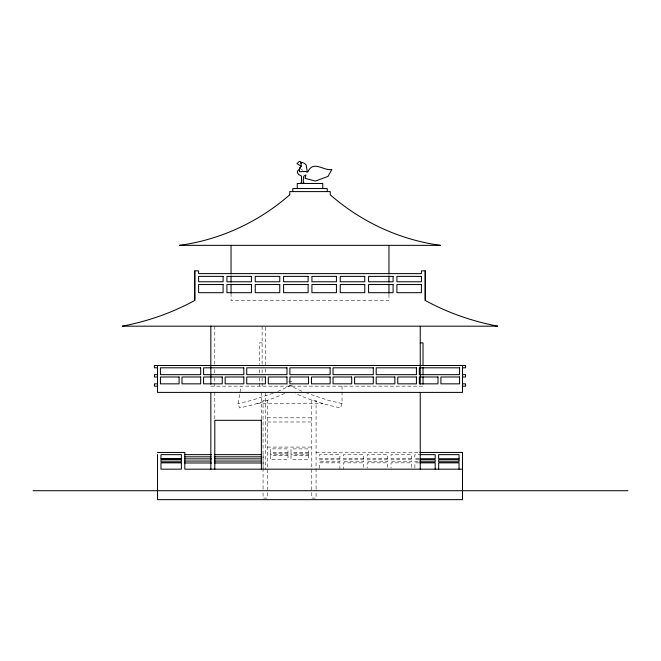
<?xml version="1.0" encoding="UTF-8"?>
<svg xmlns="http://www.w3.org/2000/svg" width="661" height="661" viewBox="0 0 661 661"><rect width="100%" height="100%" fill="white"/><g stroke="black" fill="none" stroke-linecap="round" stroke-linejoin="round"><path stroke-width="0.5" stroke-dasharray="3.31 2.48" d="M284.717 393.435C270.341 400.095 255.055 404.606 239.588 407.903L238.01 403.565L241.034 386.164M342.026 386.164L342.026 403.565L340.456 407.903C324.981 404.606 309.695 400.095 295.318 393.435M277.727 391.461L290.022 385.776L302.317 391.461M273.142 393.204L251.634 400.384L238.01 403.565M418.934 458.759L414.86 458.767L414.86 454.636L418.934 454.636M262.128 342.894L259.352 342.894L259.352 364.525M288.725 381.604L292.17 381.604L292.17 384.107M292.17 385.776L287.865 385.776L287.865 384.107M210.834 386.164L423.023 386.164M257.03 403.565L323.006 403.565M267.358 417.81L311.802 417.81M267.358 421.982L311.802 421.982M267.358 447.084L311.769 447.084M316.074 452.446L418.934 452.446M418.934 459.808L414.86 459.808L414.86 461.799L418.934 461.799M418.934 462.849L414.86 462.849L414.86 468.137M342.026 403.565L328.401 400.384L306.894 393.204M302.862 170.323L300.97 169.183M411.406 467.36L411.406 462.849L391.031 462.849L391.031 468.137M388.965 294.319L388.965 300.441L231.053 300.441L231.053 294.319M387.577 467.36L387.577 462.849L367.194 462.849L367.194 468.137M363.74 467.36L363.74 462.849L343.365 462.849L343.365 469.161M339.911 469.161L339.911 462.849L319.527 462.849L319.527 469.161M316.074 489.123L316.074 400.326L311.769 400.326L311.769 498.097L316.074 498.097L316.074 489.867M265.714 327.22L265.714 364.822M265.714 368.888L265.714 373.969M265.309 392.403L265.309 469.17M263.119 454.636L263.119 468.492M263.053 488.933L263.053 400.326L267.358 400.326L267.358 498.097L263.053 498.097L263.053 489.851M262.128 326.204L262.128 364.525M262.128 369.681L262.128 373.804M262.128 377.927L262.128 382.041M262.128 383.074L262.128 386.164M261.351 392.403L261.351 419.322M259.352 369.681L259.352 373.804M259.352 377.927L259.352 382.041M259.352 383.074L259.352 386.164M214.8 326.179L214.8 364.5M214.8 369.664L214.8 373.787M214.8 377.91L214.8 382.041M214.8 383.074L214.8 386.164M214.8 392.403L214.8 419.33M287.998 452.306L270.349 452.322L270.349 448.902L287.998 448.902L287.998 452.306M308.646 452.306L290.989 452.322L290.989 448.902L308.646 448.902L308.646 452.306M339.911 458.742L319.527 458.767L319.527 454.636L339.911 454.636L339.911 458.742M363.74 458.742L343.365 458.767L343.365 454.636L363.74 454.636L363.74 458.742M387.577 458.742L367.194 458.767L367.194 454.636L387.577 454.636L387.577 458.742M411.406 458.742L391.031 458.767L391.031 454.636L411.406 454.636L411.406 458.742M287.998 453.19L270.349 453.19L270.349 454.842L287.998 454.842L287.998 453.19M308.646 453.19L290.989 453.19L290.989 454.842L308.646 454.842L308.646 453.19M287.998 455.71L270.349 455.71L270.349 459.494L287.998 459.494L287.998 455.71M308.646 455.71L290.989 455.71L290.989 459.494L308.646 459.494L308.646 455.71M339.911 459.808L319.527 459.808L319.527 461.799L339.911 461.799L339.911 459.808M363.74 459.808L343.365 459.808L343.365 461.799L363.74 461.799L363.74 459.808M387.577 459.808L367.194 459.808L367.194 461.799L387.577 461.799L387.577 459.808M411.406 459.808L391.031 459.808L391.031 461.799L411.406 461.799L411.406 459.808"/><path stroke-width="0.99" d="M194.772 300.441L194.772 270.845L198.597 270.845L198.597 273.613L421.421 273.613L421.421 270.845L425.238 270.845L425.238 300.441C447.844 312.86 472.441 321.329 497.75 326.179L122.268 326.179C147.577 321.329 172.174 312.86 194.772 300.441L194.772 270.845M299.772 168.795L297.417 171.182L297.417 172.637L298.475 174.388L301.532 176.115L301.532 182.643L299.97 183.469M300.053 168.348L300.97 166.159L296.987 163.622L299.359 161.35L300.425 161.631L301.061 163.383M160.978 458.767L181.362 458.742L181.362 454.636L160.978 454.636L160.978 458.767L181.362 458.742M419.95 458.759L435.202 458.742L435.202 454.636L419.95 454.636M306.77 172.017L307.819 172.017C313.198 159.59 323.807 171.356 331.88 169.423L328.021 176.396L315.454 181.064L305.06 178.354L305.911 175.008L303.862 176.099L303.564 177.098L303.192 181.445L303.862 182.229L303.085 182.651L303.862 183.469M420.247 342.894L423.023 342.894L423.023 365.558M462.493 376.993L465.6 376.993L465.6 374.663L462.493 374.663L462.493 367.813L465.6 367.813L465.6 365.492L154.418 365.492L154.418 367.813L157.525 367.813L157.525 374.663L154.418 374.663L154.418 376.993L157.525 376.993M157.525 383.843L154.418 383.843L154.418 386.164L157.525 386.164M462.493 383.843L465.6 383.843L465.6 386.164L462.493 386.164M261.392 420.322L214.8 420.322L214.8 469.17M157.525 452.446L184.807 452.446L184.807 469.17L462.493 469.17M419.95 452.446L462.493 452.446L462.493 499.65L157.525 499.65L157.525 454.636M184.807 454.636L211.603 454.636M214.693 454.636L261.062 454.636M184.807 456.825L211.14 456.825M214.214 456.825L261.136 456.825M184.807 458.874L211.603 458.874M214.693 458.874L261.062 458.874M419.95 459.808L435.202 459.808L435.202 461.799L419.95 461.799M184.807 461.064L211.14 461.064M214.214 461.064L261.136 461.064M419.95 462.849L435.202 462.849L435.202 469.17M184.807 462.997L211.603 462.997M214.693 462.997L261.062 462.997M33.05 490.71L627.95 490.71M462.493 365.492L462.493 392.403L157.525 392.403L157.525 365.492M459.04 469.17L459.04 462.849L438.656 462.849L438.656 469.17M425.238 270.845L425.238 300.441M423.023 367.623L423.023 374.828M423.023 376.894L423.023 384.107M420.247 326.204L420.247 384.132M420.247 392.403L420.247 469.17M388.965 245.347L388.965 273.918M388.965 275.959L388.965 282.073M388.965 284.114L388.965 293.294M327.228 191.599L327.228 188.542L292.79 188.542L292.79 191.599M322.75 188.542L322.75 183.477L297.268 183.477L297.268 188.542M261.351 419.851L261.392 469.17M231.053 245.347L231.053 273.918M231.053 275.959L231.053 282.073M231.053 284.114L231.053 293.294M210.834 326.179L210.834 384.132M210.834 392.403L210.834 469.17M300.135 167.497L299.516 168.365L299.4 171.695L307.233 171.447L306.109 164.796L304.473 163.416L301.722 162.185L300.953 163.201L301.292 166.134L300.135 167.497M289.749 194.78C258.806 221.939 220.262 239.86 179.412 245.347L440.606 245.347C399.756 239.86 361.212 221.939 330.26 194.78L330.26 191.599L289.749 191.599L289.749 194.78M459.04 458.742L438.656 458.767L438.656 454.636L459.04 454.636L459.04 458.742M223.104 276.381L198.597 276.381L198.597 281.768L223.104 281.768L223.104 276.381M251.436 276.381L226.93 276.381L226.93 281.768L251.436 281.768L251.436 276.381M279.768 276.381L255.253 276.381L255.253 281.768L279.768 281.768L279.768 276.381M308.1 276.381L283.586 276.381L283.586 281.768L308.1 281.768L308.1 276.381M336.432 276.381L311.918 276.381L311.918 281.768L336.432 281.768L336.432 276.381M364.765 276.381L340.25 276.381L340.25 281.768L364.765 281.768L364.765 276.381M393.088 276.381L368.582 276.381L368.582 281.768L393.088 281.768L393.088 276.381M421.421 276.381L396.914 276.381L396.914 281.768L421.421 281.768L421.421 276.381M223.104 284.536L198.597 284.536L198.597 292.691L223.104 292.691L223.104 284.536M251.436 284.536L226.93 284.536L226.93 292.691L251.436 292.691L251.436 284.536M279.768 284.536L255.253 284.536L255.253 292.691L279.768 292.691L279.768 284.536M308.1 284.536L283.586 284.536L283.586 292.691L308.1 292.691L308.1 284.536M336.432 284.536L311.918 284.536L311.918 292.691L336.432 292.691L336.432 284.536M364.765 284.536L340.25 284.536L340.25 292.691L364.765 292.691L364.765 284.536M393.088 284.536L368.582 284.536L368.582 292.691L393.088 292.691L393.088 284.536M421.421 284.536L396.914 284.536L396.914 292.691L421.421 292.691L421.421 284.536M200.68 367.813L160.433 367.813L160.433 374.663L200.68 374.663L200.68 367.813M243.826 367.813L203.588 367.813L203.588 374.663L243.826 374.663L243.826 367.813M286.981 367.813L246.735 367.813L246.735 374.663L286.981 374.663L286.981 367.813M330.128 367.813L289.89 367.813L289.89 374.663L330.128 374.663L330.128 367.813M373.283 367.813L333.037 367.813L333.037 374.663L373.283 374.663L373.283 367.813M416.43 367.813L376.192 367.813L376.192 374.663L416.43 374.663L416.43 367.813M459.585 367.813L419.338 367.813L419.338 374.663L459.585 374.663L459.585 367.813M179.098 376.993L160.433 376.993L160.433 383.843L179.098 383.843L179.098 376.993M200.68 376.993L182.006 376.993L182.006 383.843L200.68 383.843L200.68 376.993M222.253 376.993L203.588 376.993L203.588 383.843L222.253 383.843L222.253 376.993M243.826 376.993L225.161 376.993L225.161 383.843L243.826 383.843L243.826 376.993M265.4 376.993L246.735 376.993L246.735 383.843L265.4 383.843L265.4 376.993M286.981 376.993L268.308 376.993L268.308 383.843L286.981 383.843L286.981 376.993M308.555 376.993L289.89 376.993L289.89 383.843L308.555 383.843L308.555 376.993M330.128 376.993L311.463 376.993L311.463 383.843L330.128 383.843L330.128 376.993M351.702 376.993L333.037 376.993L333.037 383.843L351.702 383.843L351.702 376.993M373.283 376.993L354.61 376.993L354.61 383.843L373.283 383.843L373.283 376.993M394.857 376.993L376.192 376.993L376.192 383.843L394.857 383.843L394.857 376.993M416.43 376.993L397.765 376.993L397.765 383.843L416.43 383.843L416.43 376.993M438.003 376.993L419.338 376.993L419.338 383.843L438.003 383.843L438.003 376.993M459.585 376.993L440.92 376.993L440.92 383.843L459.585 383.843L459.585 376.993M181.362 459.808L160.978 459.808L160.978 461.799L181.362 461.799L181.362 459.808M459.04 459.808L438.656 459.808L438.656 461.799L459.04 461.799L459.04 459.808M181.362 462.849L160.978 462.849L160.978 469.17L181.362 469.17L181.362 462.849"/></g></svg>
